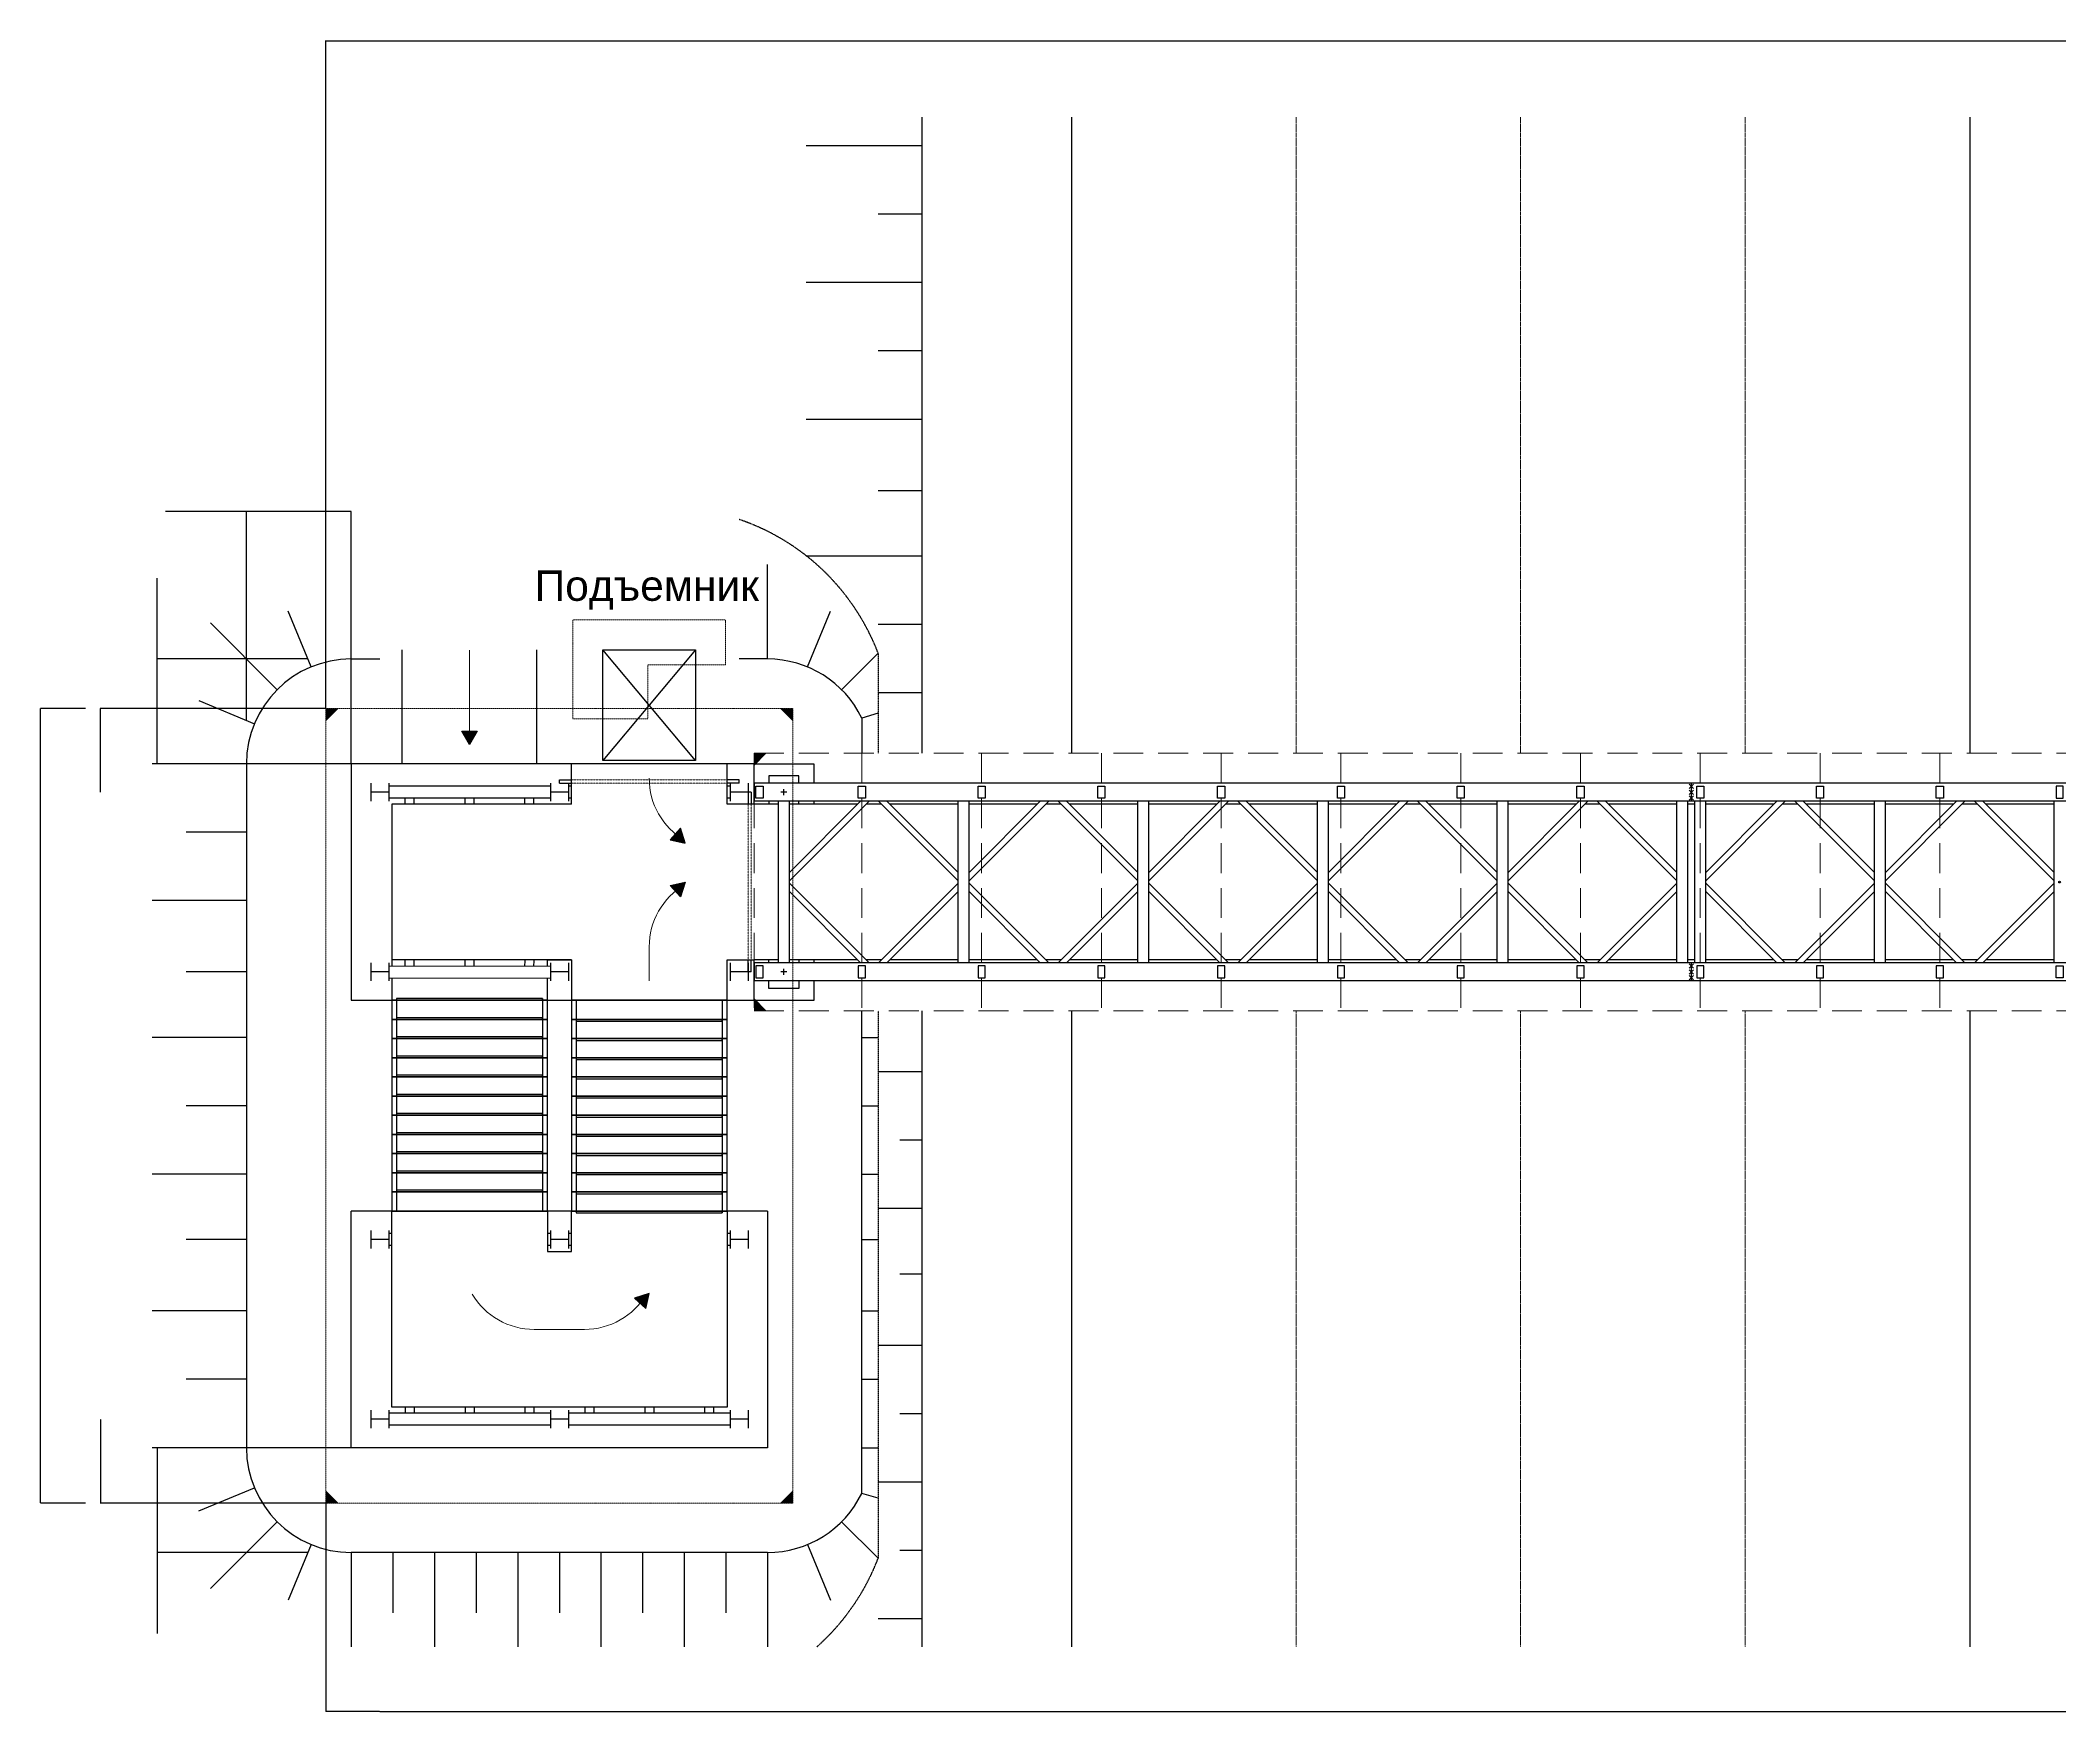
# Model space of a CAD drawing. Header units: millimetres. Extents: x -54986 to 52073, y -1196 to 63678.
# Drawn here: x -53334 to -19618, y -1196 to 26712 of the extents above; entities that cross this region are included whole.
import ezdxf

# ---------------------------------------------------------------- set-up
doc = ezdxf.new("R2010")
doc.units = ezdxf.units.MM
for name, pattern in [('ACAD_ISO02W100', [15, 12, -3]), ('HIDDEN', [0.375, 0.25, -0.125]), ('HIDDEN2', [4.7625, 3.175, -1.5875]), ('Штриховая 2', [4, 2, -2])]:
    doc.linetypes.add(name, pattern=pattern)
doc.layers.add('0_ANNOT_Dimensions', color=7, linetype='Continuous')
doc.styles.get("Standard").update_dxf_attribs({"font": 'arial.ttf'})
doc.dimstyles.new('ISO-25', dxfattribs={"dimtxt": 2.5, "dimasz": 2.5, "dimexe": 1.25, "dimexo": 0.625, "dimtad": 1, "dimtxsty": 'Standard', "dimcen": 2.5, "dimadec": 0, "dimazin": 0, "dimtfac": 1, "dimtmove": 0, "dimatfit": 3, "dimfxl": 1, "dimarcsym": 0})

# ---------------------------------------------------------------- blocks, each defined once
blk = doc.blocks.new('A$Cef05371a')
at = {"lineweight": 30}
for p, q in [((-1.5, 1.5), (-1.5, -1.5)), ((-1.5, 0), (1.5, 0)), ((1.5, 1.5), (1.5, -1.5))]:
    blk.add_line(p, q, dxfattribs=at)
blk = doc.blocks.new('A$C62fae98b')
h = blk.add_hatch(color=256)
h.dxf.hatch_style = 1
h.paths.add_polyline_path([(109, 10.75), (108, 10.75), (109, 9.75)])
h = blk.add_hatch(color=256)
h.dxf.hatch_style = 1
h.paths.add_polyline_path([(109, -10.75), (108, -10.75), (109, -9.75)])
at = {"linetype": 'HIDDEN', "lineweight": 15, "ltscale": 10}
for p, q in [((109, 10.75), (-109, 10.75)), ((10, 10.75), (10, -10.75)), ((20, 10.75), (20, -10.75)), ((30, 10.75), (30, -10.75)), ((40, 10.75), (40, -10.75)), ((50, 10.75), (50, -10.75)), ((60, 10.75), (60, -10.75)), ((70, 10.75), (70, -10.75)), ((80, 10.75), (80, -10.75)), ((90, 10.75), (90, -10.75)), ((100, 10.75), (100, -10.75)), ((109, 10.75), (109, -10.75)), ((109, -10.75), (-109, -10.75))]:
    blk.add_line(p, q, dxfattribs=at)
for p, q in [((108, 10.75), (109, 9.75)), ((108, -10.75), (109, -9.75))]:
    blk.add_line(p, q)
at = {"lineweight": 30}
for p, q in [((109, 9.88), (104, 9.88)), ((104, 9.88), (104, 8.25)), ((105.25, 8.25), (105.25, 8.88)), ((105.25, 8.88), (107.75, 8.88)), ((107.75, 8.88), (107.75, 8.25)), ((109, 6.5), (109, 9.88)), ((-109, 8.25), (109, 8.25)), ((-109, 6.75), (109, 6.75)), ((0.45, -6.75), (0.45, 6.75)), ((7.1, 6.75), (0.45, 0.1)), ((6.4, 6.75), (0.45, 0.8)), ((7.9, 6.75), (14.55, 0.1)), ((8.6, 6.75), (14.55, 0.8)), ((14.55, -6.75), (14.55, 6.75)), ((15.45, -6.75), (15.45, 6.75)), ((22.1, 6.75), (15.45, 0.1)), ((21.4, 6.75), (15.45, 0.8)), ((22.9, 6.75), (29.55, 0.1)), ((23.6, 6.75), (29.55, 0.8)), ((29.55, -6.75), (29.55, 6.75)), ((30.45, -6.75), (30.45, 6.75)), ((30.75, 8.25), (30.75, 6.75)), ((31.05, -6.75), (31.05, 6.75)), ((38.6, 6.75), (31.95, 0.1)), ((37.9, 6.75), (31.95, 0.8)), ((31.95, -6.75), (31.95, 6.75)), ((39.4, 6.75), (46.05, 0.1)), ((40.1, 6.75), (46.05, 0.8)), ((46.05, -6.75), (46.05, 6.75)), ((46.95, -6.75), (46.95, 6.75)), ((53.6, 6.75), (46.95, 0.1)), ((52.9, 6.75), (46.95, 0.8)), ((54.4, 6.75), (61.05, 0.1)), ((55.1, 6.75), (61.05, 0.8)), ((61.05, -6.75), (61.05, 6.75)), ((61.95, -6.75), (61.95, 6.75)), ((68.6, 6.75), (61.95, 0.1)), ((67.9, 6.75), (61.95, 0.8)), ((69.4, 6.75), (76.05, 0.1)), ((70.1, 6.75), (76.05, 0.8)), ((76.05, -6.75), (76.05, 6.75)), ((76.95, -6.75), (76.95, 6.75)), ((83.6, 6.75), (76.95, 0.1)), ((82.9, 6.75), (76.95, 0.8)), ((84.4, 6.75), (91.05, 0.1)), ((85.1, 6.75), (91.05, 0.8)), ((91.05, -6.75), (91.05, 6.75)), ((91.95, -6.75), (91.95, 6.75)), ((98.6, 6.75), (91.95, 0.1)), ((97.9, 6.75), (91.95, 0.8)), ((99.4, 6.75), (106.05, 0.1)), ((100.1, 6.75), (106.05, 0.8)), ((104, 6.75), (104, 6.5)), ((105.25, 6.5), (105.25, 6.75)), ((106.05, -6.75), (106.05, 6.75)), ((106.25, 7.5), (106.75, 7.5)), ((106.5, 7.25), (106.5, 7.75)), ((106.95, -6.75), (106.95, 6.75)), ((107.75, 6.75), (107.75, 6.5)), ((108.97, 6.75), (108.97, 8.25)), ((109, 6.75), (109, 8.25)), ((0.45, 6.5), (6.15, 6.5)), ((6.85, 6.5), (8.15, 6.5)), ((8.85, 6.5), (14.55, 6.5)), ((15.45, 6.5), (21.15, 6.5)), ((21.85, 6.5), (23.15, 6.5)), ((23.85, 6.5), (29.55, 6.5)), ((30.45, 6.5), (31.05, 6.5)), ((31.95, 6.5), (37.65, 6.5)), ((38.35, 6.5), (39.65, 6.5)), ((40.35, 6.5), (46.05, 6.5)), ((46.95, 6.5), (52.65, 6.5)), ((53.35, 6.5), (54.65, 6.5)), ((55.35, 6.5), (61.05, 6.5)), ((61.95, 6.5), (67.65, 6.5)), ((68.35, 6.5), (69.65, 6.5)), ((70.35, 6.5), (76.05, 6.5)), ((76.95, 6.5), (82.65, 6.5)), ((83.35, 6.5), (84.65, 6.5)), ((85.35, 6.5), (91.05, 6.5)), ((91.95, 6.5), (97.65, 6.5)), ((98.35, 6.5), (99.65, 6.5)), ((100.35, 6.5), (106.05, 6.5)), ((106.95, 6.5), (109, 6.5)), ((7.1, -6.75), (0.45, -0.1)), ((6.4, -6.75), (0.45, -0.8)), ((7.9, -6.75), (14.55, -0.1)), ((8.6, -6.75), (14.55, -0.8)), ((22.1, -6.75), (15.45, -0.1)), ((21.4, -6.75), (15.45, -0.8)), ((22.9, -6.75), (29.55, -0.1)), ((23.6, -6.75), (29.55, -0.8)), ((38.6, -6.75), (31.95, -0.1)), ((37.9, -6.75), (31.95, -0.8)), ((39.4, -6.75), (46.05, -0.1)), ((40.1, -6.75), (46.05, -0.8)), ((53.6, -6.75), (46.95, -0.1)), ((52.9, -6.75), (46.95, -0.8)), ((54.4, -6.75), (61.05, -0.1)), ((55.1, -6.75), (61.05, -0.8)), ((68.6, -6.75), (61.95, -0.1)), ((67.9, -6.75), (61.95, -0.8)), ((69.4, -6.75), (76.05, -0.1)), ((70.1, -6.75), (76.05, -0.8)), ((83.6, -6.75), (76.95, -0.1)), ((82.9, -6.75), (76.95, -0.8)), ((84.4, -6.75), (91.05, -0.1)), ((85.1, -6.75), (91.05, -0.8)), ((98.6, -6.75), (91.95, -0.1)), ((97.9, -6.75), (91.95, -0.8)), ((99.4, -6.75), (106.05, -0.1)), ((100.1, -6.75), (106.05, -0.8)), ((0.45, -6.5), (6.15, -6.5)), ((6.85, -6.5), (8.15, -6.5)), ((8.85, -6.5), (14.55, -6.5)), ((15.45, -6.5), (21.15, -6.5)), ((21.85, -6.5), (23.15, -6.5)), ((23.85, -6.5), (29.55, -6.5)), ((30.45, -6.5), (31.05, -6.5)), ((31.95, -6.5), (37.65, -6.5)), ((38.35, -6.5), (39.65, -6.5)), ((40.35, -6.5), (46.05, -6.5)), ((46.95, -6.5), (52.65, -6.5)), ((53.35, -6.5), (54.65, -6.5)), ((55.35, -6.5), (61.05, -6.5)), ((61.95, -6.5), (67.65, -6.5)), ((68.35, -6.5), (69.65, -6.5)), ((70.35, -6.5), (76.05, -6.5)), ((76.95, -6.5), (82.65, -6.5)), ((83.35, -6.5), (84.65, -6.5)), ((85.35, -6.5), (91.05, -6.5)), ((91.95, -6.5), (97.65, -6.5)), ((98.35, -6.5), (99.65, -6.5)), ((100.35, -6.5), (106.05, -6.5)), ((104, -6.5), (104, -6.75)), ((105.25, -6.5), (105.25, -6.75)), ((106.95, -6.5), (109, -6.5)), ((107.75, -6.75), (107.75, -6.5)), ((109, -9.88), (109, -6.5)), ((-109, -6.75), (109, -6.75)), ((-109, -8.25), (109, -8.25)), ((30.75, -6.75), (30.75, -8.25)), ((104, -8.25), (104, -9.88)), ((105.25, -8.25), (105.25, -8.88)), ((106.25, -7.5), (106.75, -7.5)), ((106.5, -7.75), (106.5, -7.25)), ((107.75, -8.88), (107.75, -8.25)), ((108.97, -8.25), (108.97, -6.75)), ((109, -8.25), (109, -6.75)), ((104, -9.88), (109, -9.88)), ((105.25, -8.88), (107.75, -8.88))]:
    blk.add_line(p, q, dxfattribs=at)
at = {"lineweight": 13}
for p, q in [((30.57, 7.8), (30.93, 8.16)), ((30.93, 7.8), (30.57, 8.16)), ((30.57, 7.32), (30.93, 7.68)), ((30.93, 7.32), (30.57, 7.68)), ((30.57, 7.2), (30.93, 6.84)), ((30.93, 7.2), (30.57, 6.84)), ((30.57, -7.2), (30.93, -6.84)), ((30.93, -7.2), (30.57, -6.84)), ((30.57, -7.68), (30.93, -7.32)), ((30.93, -7.68), (30.57, -7.32)), ((30.57, -7.8), (30.93, -8.16)), ((30.93, -7.8), (30.57, -8.16))]:
    blk.add_line(p, q, dxfattribs=at)
at = {"lineweight": 30}
for points in [[(-0.3, 8), (0.3, 8), (0.3, 7), (-0.3, 7)], [(10.3, 8), (9.7, 8), (9.7, 7), (10.3, 7)], [(20.3, 8), (19.7, 8), (19.7, 7), (20.3, 7)], [(30.3, 8), (29.7, 8), (29.7, 7), (30.3, 7)], [(40.3, 8), (39.7, 8), (39.7, 7), (40.3, 7)], [(50.3, 8), (49.7, 8), (49.7, 7), (50.3, 7)], [(60.3, 8), (59.7, 8), (59.7, 7), (60.3, 7)], [(70.3, 8), (69.7, 8), (69.7, 7), (70.3, 7)], [(80.3, 8), (79.7, 8), (79.7, 7), (80.3, 7)], [(90.3, 8), (89.7, 8), (89.7, 7), (90.3, 7)], [(100.3, 8), (99.7, 8), (99.7, 7), (100.3, 7)], [(108.85, 8), (108.25, 8), (108.25, 7), (108.85, 7)], [(-0.3, -8), (0.3, -8), (0.3, -7), (-0.3, -7)], [(10.3, -8), (9.7, -8), (9.7, -7), (10.3, -7)], [(20.3, -8), (19.7, -8), (19.7, -7), (20.3, -7)], [(30.3, -8), (29.7, -8), (29.7, -7), (30.3, -7)], [(40.3, -8), (39.7, -8), (39.7, -7), (40.3, -7)], [(50.3, -8), (49.7, -8), (49.7, -7), (50.3, -7)], [(60.3, -8), (59.7, -8), (59.7, -7), (60.3, -7)], [(70.3, -8), (69.7, -8), (69.7, -7), (70.3, -7)], [(80.3, -8), (79.7, -8), (79.7, -7), (80.3, -7)], [(90.3, -8), (89.7, -8), (89.7, -7), (90.3, -7)], [(100.3, -8), (99.7, -8), (99.7, -7), (100.3, -7)], [(108.85, -8), (108.25, -8), (108.25, -7), (108.85, -7)]]:
    blk.add_lwpolyline(points, close=True, dxfattribs=at)
blk = doc.blocks.new('*D128')
at = {"color": 0, "lineweight": -2, "transparency": 16777216}
for p, q in [((-48568, 2286), (-48568, -1193)), ((-47670, -1192), (-48565, -1192)), ((-47668, -1191), (-47668, -1191))]:
    blk.add_line(p, q, dxfattribs=at)
at = {"color": 0, "transparency": 16777216}
for points in [[(-48565, -1192), (-48565, -1192), (-48568, -1192)], [(-47670, -1192), (-47670, -1192), (-47668, -1192)]]:
    blk.add_solid(points, dxfattribs=at)
at = {"layer": 'Defpoints', "color": 0, "transparency": 16777216}
for p in [(-48568, 2287), (-48568, -1192), (-47668, -1192)]:
    blk.add_point(p, dxfattribs=at)
at = {"color": 0, "transparency": 16777216, "insert": (-48118, -1190), "char_height": 2.5, "attachment_point": 5}
blk.add_mtext('900', dxfattribs=at)
blk = doc.blocks.new('*D129')
at = {"color": 0, "lineweight": -2, "transparency": 16777216}
for p, q in [((-47668, -1193), (-47668, -1193)), ((-47665, -1192), (-44670, -1192)), ((-44668, -1191), (-44668, -1191))]:
    blk.add_line(p, q, dxfattribs=at)
at = {"color": 0, "transparency": 16777216}
for points in [[(-47665, -1192), (-47665, -1192), (-47668, -1192)], [(-44670, -1192), (-44670, -1192), (-44668, -1192)]]:
    blk.add_solid(points, dxfattribs=at)
at = {"layer": 'Defpoints', "color": 0, "transparency": 16777216}
for p in [(-47668, -1192), (-44668, -1192), (-44668, -1192)]:
    blk.add_point(p, dxfattribs=at)
at = {"color": 0, "transparency": 16777216, "insert": (-46168, -1190), "char_height": 2.5, "attachment_point": 5}
blk.add_mtext('3000', dxfattribs=at)
blk = doc.blocks.new('*D130')
at = {"color": 0, "lineweight": -2, "transparency": 16777216}
for p, q in [((-44668, -1193), (-44668, -1193)), ((-44665, -1192), (-41670, -1192)), ((-41668, -1191), (-41668, -1191))]:
    blk.add_line(p, q, dxfattribs=at)
at = {"color": 0, "transparency": 16777216}
for points in [[(-44665, -1192), (-44665, -1192), (-44668, -1192)], [(-41670, -1192), (-41670, -1192), (-41668, -1192)]]:
    blk.add_solid(points, dxfattribs=at)
at = {"layer": 'Defpoints', "color": 0, "transparency": 16777216}
for p in [(-44668, -1192), (-41668, -1192), (-41668, -1192)]:
    blk.add_point(p, dxfattribs=at)
at = {"color": 0, "transparency": 16777216, "insert": (-43168, -1190), "char_height": 2.5, "attachment_point": 5}
blk.add_mtext('3000', dxfattribs=at)
blk = doc.blocks.new('*D131')
at = {"color": 0, "lineweight": -2, "transparency": 16777216}
for p, q in [((-40918, -1191), (-40918, -1191)), ((-40915, -1192), (1680, -1192)), ((1682, -1191), (1682, -1191))]:
    blk.add_line(p, q, dxfattribs=at)
at = {"color": 0, "transparency": 16777216}
for points in [[(-40915, -1192), (-40915, -1192), (-40918, -1192)], [(1680, -1192), (1680, -1192), (1682, -1192)]]:
    blk.add_solid(points, dxfattribs=at)
at = {"layer": 'Defpoints', "color": 0, "transparency": 16777216}
for p in [(-40918, -1192), (1682, -1192), (1682, -1192)]:
    blk.add_point(p, dxfattribs=at)
at = {"color": 0, "transparency": 16777216, "insert": (-19618, -1190), "char_height": 2.5, "attachment_point": 5}
blk.add_mtext('Lp = 42600', dxfattribs=at)
blk = doc.blocks.new('*D143')
at = {"color": 0, "lineweight": -2, "transparency": 16777216}
for p, q in [((-41668, -1191), (-41668, -1191)), ((-41665, -1192), (-40920, -1192)), ((-40918, -1191), (-40918, -1191))]:
    blk.add_line(p, q, dxfattribs=at)
at = {"color": 0, "transparency": 16777216}
for points in [[(-41665, -1192), (-41665, -1192), (-41668, -1192)], [(-40920, -1192), (-40920, -1192), (-40918, -1192)]]:
    blk.add_solid(points, dxfattribs=at)
at = {"layer": 'Defpoints', "color": 0, "transparency": 16777216}
for p in [(-41668, -1192), (-40918, -1192), (-40918, -1192)]:
    blk.add_point(p, dxfattribs=at)
at = {"color": 0, "transparency": 16777216, "insert": (-41298, -609), "char_height": 2.5, "attachment_point": 5, "bg_fill": 3, "box_fill_scale": 1.1, "bg_fill_color": 256, "bg_fill_true_color": 13158600, "bg_fill_transparency": 0}
blk.add_mtext('750', dxfattribs=at)
blk = doc.blocks.new('*D144')
at = {"color": 0, "lineweight": -2, "transparency": 16777216}
for p, q in [((-48568, 15558), (-48568, 26707)), ((-48565, 26706), (9330, 26706)), ((9332, 25994), (9332, 26707))]:
    blk.add_line(p, q, dxfattribs=at)
at = {"color": 0, "transparency": 16777216}
for points in [[(-48565, 26706), (-48565, 26706), (-48568, 26706)], [(9330, 26706), (9330, 26706), (9332, 26706)]]:
    blk.add_solid(points, dxfattribs=at)
at = {"layer": 'Defpoints', "color": 0, "transparency": 16777216}
for p in [(9332, 26706), (9332, 25994), (-48568, 15557)]:
    blk.add_point(p, dxfattribs=at)
at = {"color": 0, "transparency": 16777216, "insert": (-19618, 26708), "char_height": 2.5, "attachment_point": 5}
blk.add_mtext('57 900', dxfattribs=at)
blk = doc.blocks.new('*D146')
at = {"layer": '0_ANNOT_Dimensions', "color": 0, "lineweight": -2, "transparency": 16777216}
for p, q in [((-52332, 3684), (-52332, 2289)), ((-52331, 3687), (-52330, 3687)), ((-48569, 2287), (-52333, 2287))]:
    blk.add_line(p, q, dxfattribs=at)
at = {"layer": '0_ANNOT_Dimensions', "color": 0, "transparency": 16777216}
for points in [[(-52332, 3684), (-52331, 3684), (-52332, 3687)], [(-52332, 2289), (-52331, 2289), (-52332, 2287)]]:
    blk.add_solid(points, dxfattribs=at)
at = {"layer": 'Defpoints', "color": 0, "transparency": 16777216}
for p in [(-52332, 3687), (-52332, 2287), (-48568, 2287)]:
    blk.add_point(p, dxfattribs=at)
at = {"layer": '0_ANNOT_Dimensions', "color": 0, "transparency": 16777216, "insert": (-52333, 2987), "char_height": 2.5, "attachment_point": 5, "rotation": 90}
blk.add_mtext('1530', dxfattribs=at)
blk = doc.blocks.new('*D150')
at = {"layer": '0_ANNOT_Dimensions', "color": 0, "lineweight": -2, "transparency": 16777216}
for p, q in [((-48569, 15557), (-52333, 15557)), ((-52332, 14159), (-52332, 15554)), ((-52331, 14157), (-52330, 14157))]:
    blk.add_line(p, q, dxfattribs=at)
at = {"layer": '0_ANNOT_Dimensions', "color": 0, "transparency": 16777216}
for points in [[(-52332, 15554), (-52331, 15554), (-52332, 15557)], [(-52332, 14159), (-52331, 14159), (-52332, 14157)]]:
    blk.add_solid(points, dxfattribs=at)
at = {"layer": 'Defpoints', "color": 0, "transparency": 16777216}
for p in [(-52332, 15557), (-48568, 15557), (-52332, 14157)]:
    blk.add_point(p, dxfattribs=at)
at = {"layer": '0_ANNOT_Dimensions', "color": 0, "transparency": 16777216, "insert": (-52333, 14857), "char_height": 2.5, "attachment_point": 5, "rotation": 90}
blk.add_mtext('1430', dxfattribs=at)
blk = doc.blocks.new('*D151')
at = {"layer": '0_ANNOT_Dimensions', "color": 0, "lineweight": -2, "transparency": 16777216}
for p, q in [((-52582, 15557), (-53331, 15557)), ((-53330, 2289), (-53330, 15554)), ((-52582, 2287), (-53331, 2287))]:
    blk.add_line(p, q, dxfattribs=at)
at = {"layer": '0_ANNOT_Dimensions', "color": 0, "transparency": 16777216}
for points in [[(-53331, 15554), (-53330, 15554), (-53330, 15557)], [(-53331, 2289), (-53330, 2289), (-53330, 2287)]]:
    blk.add_solid(points, dxfattribs=at)
at = {"layer": 'Defpoints', "color": 0, "transparency": 16777216}
for p in [(-53330, 15557), (-52582, 15557), (-52582, 2287)]:
    blk.add_point(p, dxfattribs=at)
at = {"layer": '0_ANNOT_Dimensions', "color": 0, "transparency": 16777216, "insert": (-53332, 8922), "char_height": 2.5, "attachment_point": 5, "rotation": 90}
blk.add_mtext('13430', dxfattribs=at)
blk = doc.blocks.new('*D179')
at = {"layer": '0_ANNOT_Dimensions', "color": 0, "lineweight": -2, "transparency": 16777216}
for p, q in [((-51381, 16382), (-51381, 17733)), ((-48868, 16382), (-51382, 16382)), ((-51381, 14634), (-51381, 16379)), ((-48144, 14632), (-51382, 14632))]:
    blk.add_line(p, q, dxfattribs=at)
at = {"layer": '0_ANNOT_Dimensions', "color": 0, "transparency": 16777216}
for points in [[(-51381, 16379), (-51381, 16379), (-51381, 16382)], [(-51381, 14634), (-51381, 14634), (-51381, 14632)]]:
    blk.add_solid(points, dxfattribs=at)
at = {"layer": 'Defpoints', "color": 0, "transparency": 16777216}
for p in [(-51381, 16382), (-48868, 16382), (-48143, 14632)]:
    blk.add_point(p, dxfattribs=at)
at = {"layer": '0_ANNOT_Dimensions', "color": 0, "transparency": 16777216, "insert": (-51383, 17729), "char_height": 2.5, "attachment_point": 5, "rotation": 90}
blk.add_mtext('1750', dxfattribs=at)
blk = doc.blocks.new('*D180')
at = {"layer": '0_ANNOT_Dimensions', "color": 0, "lineweight": -2, "transparency": 16777216}
for p, q in [((-48144, 3212), (-51382, 3212)), ((-51381, 3209), (-51381, 1464)), ((-48868, 1462), (-51382, 1462)), ((-51381, 1462), (-51381, 111))]:
    blk.add_line(p, q, dxfattribs=at)
at = {"layer": '0_ANNOT_Dimensions', "color": 0, "transparency": 16777216}
for points in [[(-51381, 3209), (-51381, 3209), (-51381, 3212)], [(-51381, 1464), (-51381, 1464), (-51381, 1462)]]:
    blk.add_solid(points, dxfattribs=at)
at = {"layer": 'Defpoints', "color": 0, "transparency": 16777216}
for p in [(-48143, 3212), (-51381, 1462), (-48868, 1462)]:
    blk.add_point(p, dxfattribs=at)
at = {"layer": '0_ANNOT_Dimensions', "color": 0, "transparency": 16777216, "insert": (-51383, 115), "char_height": 2.5, "attachment_point": 5, "rotation": 90}
blk.add_mtext('1750', dxfattribs=at)
blk = doc.blocks.new('*D181')
at = {"layer": '0_ANNOT_Dimensions', "color": 0, "lineweight": -2, "transparency": 16777216}
for p, q in [((-49893, 18842), (-51244, 18842)), ((-49893, 15357), (-49893, 18843)), ((-48145, 18842), (-49890, 18842)), ((-48143, 14633), (-48143, 18843))]:
    blk.add_line(p, q, dxfattribs=at)
at = {"layer": '0_ANNOT_Dimensions', "color": 0, "transparency": 16777216}
for points in [[(-49890, 18842), (-49890, 18842), (-49893, 18842)], [(-48145, 18842), (-48145, 18842), (-48143, 18842)]]:
    blk.add_solid(points, dxfattribs=at)
at = {"layer": 'Defpoints', "color": 0, "transparency": 16777216}
for p in [(-49893, 18842), (-49893, 15357), (-48143, 14632)]:
    blk.add_point(p, dxfattribs=at)
at = {"layer": '0_ANNOT_Dimensions', "color": 0, "transparency": 16777216, "insert": (-51240, 18844), "char_height": 2.5, "attachment_point": 5}
blk.add_mtext('1750', dxfattribs=at)

msp = doc.modelspace()

# ---------------------------------------------------------------- hatches: boundary and pattern name
h = msp.add_hatch(color=256)
h.dxf.hatch_style = 1
h.paths.add_polyline_path([(-48567.955, 15556.951), (-48367.955, 15556.951), (-48567.955, 15356.951)])
h = msp.add_hatch(color=256)
h.dxf.hatch_style = 1
h.paths.add_polyline_path([(-40767.955, 15556.951), (-40967.955, 15556.951), (-40767.955, 15356.951)])
h = msp.add_hatch(color=256)
h.dxf.hatch_style = 1
h.paths.add_polyline_path([(-46167.955, 14952.565), (-46297.859, 15177.565), (-46167.955, 15177.565)])
h.paths.add_polyline_path([(-46167.955, 14952.565), (-46167.955, 15177.565), (-46038.051, 15177.565)])
h = msp.add_hatch(color=256)
h.dxf.hatch_style = 1
h.paths.add_polyline_path([(-42566.026, 13309.082), (-42644.733, 13556.681), (-42732.27, 13460.7)])
h.paths.add_polyline_path([(-42566.026, 13309.082), (-42732.27, 13460.7), (-42819.807, 13364.719)])
h = msp.add_hatch(color=256)
h.dxf.hatch_style = 1
h.paths.add_polyline_path([(-42566.026, 12656.951), (-42644.733, 12409.352), (-42732.27, 12505.333)])
h.paths.add_polyline_path([(-42566.026, 12656.951), (-42732.27, 12505.333), (-42819.807, 12601.314)])
h = msp.add_hatch(color=256)
h.dxf.hatch_style = 1
h.paths.add_polyline_path([(-43167.955, 5788.879), (-43415.554, 5710.172), (-43319.573, 5622.636)])
h.paths.add_polyline_path([(-43167.955, 5788.879), (-43319.573, 5622.636), (-43223.592, 5535.099)])
h = msp.add_hatch(color=256)
h.dxf.hatch_style = 1
h.paths.add_polyline_path([(-48567.955, 2286.951), (-48367.955, 2286.951), (-48567.955, 2486.951)])
h = msp.add_hatch(color=256)
h.dxf.hatch_style = 1
h.paths.add_polyline_path([(-40767.955, 2286.951), (-40967.955, 2286.951), (-40767.955, 2486.951)])

# ---------------------------------------------------------------- linework, layer by layer
for p, q in [((-38617.955, 25428.647), (-38617.955, 14806.951)), ((-36117.955, 25428.647), (-36117.955, 14806.951)), ((-40545.236, 24956.951), (-38617.955, 24956.951)), ((-39345.236, 23814.951), (-38617.955, 23814.951)), ((-40545.236, 22672.951), (-38617.955, 22672.951)), ((-39345.236, 21530.951), (-38617.955, 21530.951)), ((-40545.236, 20388.951), (-38617.955, 20388.951)), ((-39345.236, 19197.951), (-38617.955, 19197.951)), ((-48142.955, 16381.951), (-48142.955, 17958.647)), ((-41192.955, 16381.951), (-41192.955, 17958.647)), ((-40545.236, 18104.951), (-38617.955, 18104.951)), ((-49380.392, 15869.388), (-50495.284, 16984.28)), ((-48812.651, 16248.74), (-49197.726, 17178.393)), ((-40523.259, 16248.74), (-40138.184, 17178.393)), ((-39345.236, 16962.951), (-38617.955, 16962.951)), ((-48142.955, 16381.951), (-47667.955, 16381.951)), ((-41192.955, 16381.951), (-41667.955, 16381.951)), ((-39955.518, 15869.388), (-39345.236, 16479.67)), ((-50689.397, 15686.721), (-49759.744, 15301.647)), ((-48367.955, 15556.951), (-48567.955, 15356.951)), ((-40967.955, 15556.951), (-40767.955, 15356.951)), ((-39345.236, 15820.951), (-38617.955, 15820.951)), ((-39345.236, 15476.755), (-39617.974, 15394.797)), ((-39617.974, 15394.797), (-39617.955, 14806.951)), ((-49892.955, 14631.951), (-51469.651, 14631.951)), ((-49892.955, 14631.951), (-49892.955, 3211.951)), ((-49892.955, 13489.951), (-50899.204, 13489.951)), ((-49892.955, 12347.951), (-51469.651, 12347.951)), ((-49892.955, 11156.951), (-50899.204, 11156.951)), ((-39617.974, 2449.105), (-39617.974, 10506.951)), ((-38617.955, 10506.951), (-38617.955, -114.745)), ((-36117.955, 10506.951), (-36117.955, -114.745)), ((-49892.955, 10063.951), (-51469.651, 10063.951)), ((-39617.974, 10063.951), (-39345.236, 10063.951)), ((-39345.236, 9492.951), (-38617.955, 9492.951)), ((-49892.955, 8921.951), (-50899.204, 8921.951)), ((-39617.974, 8921.951), (-39345.236, 8921.951)), ((-38981.596, 8350.951), (-38617.955, 8350.951)), ((-49892.955, 7779.951), (-51469.651, 7779.951)), ((-39617.974, 7779.951), (-39345.236, 7779.951)), ((-39345.236, 7208.951), (-38617.955, 7208.951)), ((-49892.955, 6686.951), (-50899.204, 6686.951)), ((-39617.974, 6686.951), (-39345.236, 6686.951)), ((-38981.596, 6115.951), (-38617.955, 6115.951)), ((-49892.955, 5495.951), (-51469.651, 5495.951)), ((-39617.974, 5495.951), (-39345.236, 5495.951)), ((-39345.236, 4924.951), (-38617.955, 4924.951)), ((-49892.955, 4353.951), (-50899.204, 4353.951)), ((-39617.974, 4353.951), (-39345.236, 4353.951)), ((-38981.596, 3782.951), (-38617.955, 3782.951)), ((-49892.955, 3211.951), (-51469.651, 3211.951)), ((-39617.974, 3211.951), (-39345.236, 3211.951)), ((-50689.397, 2157.18), (-49759.744, 2542.255)), ((-48367.955, 2286.951), (-48567.955, 2486.951)), ((-40967.955, 2286.951), (-40767.955, 2486.951)), ((-39345.236, 2367.147), (-39617.974, 2449.105)), ((-39345.236, 2640.951), (-38617.955, 2640.951)), ((-49380.392, 1974.514), (-50495.284, 859.622)), ((-39955.518, 1974.514), (-39345.236, 1364.232)), ((-48812.651, 1595.162), (-49197.726, 665.509)), ((-41192.955, 1461.951), (-48142.955, 1461.951)), ((-48142.955, 1461.951), (-48142.955, -114.745)), ((-47447.955, 1461.951), (-47447.955, 455.702)), ((-46752.955, 1461.951), (-46752.955, -114.745)), ((-46057.955, 1461.951), (-46057.955, 455.702)), ((-45362.955, 1461.951), (-45362.955, -114.745)), ((-44667.955, 1461.951), (-44667.955, 455.702)), ((-43972.955, 1461.951), (-43972.955, -114.745)), ((-43277.955, 1461.951), (-43277.955, 455.702)), ((-42582.955, 1461.951), (-42582.955, -114.745)), ((-41887.955, 1461.951), (-41887.955, 455.702)), ((-41192.955, 1461.951), (-41192.955, -114.745)), ((-40523.259, 1595.162), (-40138.184, 665.509)), ((-38981.596, 1498.951), (-38617.955, 1498.951)), ((-39345.236, 356.951), (-38617.955, 356.951))]:
    msp.add_line(p, q)
at = {"linetype": 'Штриховая 2', "lineweight": 5, "ltscale": 3}
for p, q in [((-32367.955, 25428.647), (-32367.955, 14806.951)), ((-28617.955, 25428.647), (-28617.955, 14806.951)), ((-24867.955, 25428.647), (-24867.955, 14806.951)), ((-32367.955, 10506.951), (-32367.955, -114.745)), ((-28617.955, 10506.951), (-28617.955, -114.745)), ((-24867.955, 10506.951), (-24867.955, -114.745))]:
    msp.add_line(p, q, dxfattribs=at)
at = {"lineweight": 30}
for p, q in [((-21117.955, 25428.647), (-21117.955, 14806.951)), ((-47292.955, 14631.951), (-47292.955, 16536.951)), ((-45042.955, 14631.951), (-45042.955, 16536.951)), ((-41417.955, 14631.951), (-48142.955, 14631.951)), ((-48142.955, 14631.951), (-48142.955, 10681.951)), ((-44467.955, 13956.951), (-44467.955, 14631.951)), ((-41867.955, 13956.951), (-41867.955, 14631.951)), ((-44817.955, 14256.951), (-47517.955, 14256.951)), ((-44667.955, 14361.951), (-44467.955, 14361.951)), ((-44667.955, 14306.951), (-44667.955, 14361.951)), ((-44667.955, 14306.951), (-44467.955, 14306.951)), ((-44467.955, 14256.951), (-44517.955, 14256.951)), ((-41667.955, 14361.951), (-41867.955, 14361.951)), ((-41667.955, 14306.951), (-41867.955, 14306.951)), ((-41817.955, 14256.951), (-41867.955, 14256.951)), ((-41667.955, 14306.951), (-41667.955, 14361.951)), ((-44817.955, 14056.951), (-47517.955, 14056.951)), ((-47242.955, 13956.951), (-47242.955, 14056.951)), ((-47092.955, 13956.951), (-47092.955, 14056.951)), ((-46242.955, 13956.951), (-46242.955, 14056.951)), ((-46092.955, 13956.951), (-46092.955, 14056.951)), ((-45242.955, 13956.951), (-45242.955, 14056.951)), ((-45092.955, 13956.951), (-45092.955, 14056.951)), ((-44467.955, 14056.951), (-44517.955, 14056.951)), ((-41817.955, 14056.951), (-41867.955, 14056.951)), ((-41517.955, 14156.951), (-41517.955, 13956.951)), ((-41462.955, 14156.951), (-41517.955, 14156.951)), ((-41462.955, 14156.951), (-41462.955, 13956.951)), ((-44822.548, 11244.708), (-47522.534, 11253.528)), ((-44467.955, 11356.951), (-47467.955, 11356.951)), ((-47247.209, 11352.588), (-47247.536, 11252.589)), ((-47097.21, 11352.18), (-47097.536, 11252.18)), ((-46247.214, 11349.321), (-46247.541, 11249.322)), ((-46097.215, 11348.913), (-46097.542, 11248.914)), ((-45247.22, 11346.055), (-45247.546, 11246.055)), ((-45097.22, 11345.646), (-45097.547, 11245.647)), ((-41517.955, 11156.951), (-41517.955, 11356.951)), ((-41462.955, 11156.951), (-41517.955, 11156.951)), ((-41462.955, 11156.951), (-41462.955, 11356.951)), ((-44823.202, 11044.709), (-47523.187, 11053.529)), ((-48142.955, 10681.951), (-41417.955, 10681.951)), ((-47387.955, 10711.951), (-47387.955, 7161.951)), ((-44947.955, 10711.951), (-44947.955, 7161.951)), ((-44387.955, 10681.951), (-44387.955, 7131.951)), ((-41947.955, 10681.951), (-41947.955, 7131.951)), ((-21117.955, 10506.951), (-21117.955, -114.745)), ((-41192.955, 7161.951), (-48142.955, 7161.951)), ((-48142.955, 3211.951), (-48142.955, 7161.951)), ((-41192.955, 7161.951), (-41192.955, 3211.951)), ((-47467.955, 6786.951), (-47517.955, 6786.951)), ((-44817.955, 6786.951), (-44867.955, 6786.951)), ((-44467.955, 6786.951), (-44517.955, 6786.951)), ((-41817.955, 6786.951), (-41867.955, 6786.951)), ((-47467.955, 6586.951), (-47517.955, 6586.951)), ((-44817.955, 6586.951), (-44867.955, 6586.951)), ((-44467.955, 6586.951), (-44517.955, 6586.951)), ((-41817.955, 6586.951), (-41867.955, 6586.951)), ((-44817.955, 3786.951), (-47517.955, 3786.951)), ((-47242.955, 3886.951), (-47242.955, 3786.951)), ((-47092.955, 3886.951), (-47092.955, 3786.951)), ((-46242.955, 3886.951), (-46242.955, 3786.951)), ((-46092.955, 3886.951), (-46092.955, 3786.951)), ((-45242.955, 3886.951), (-45242.955, 3786.951)), ((-45092.955, 3886.951), (-45092.955, 3786.951)), ((-41817.955, 3786.951), (-44517.955, 3786.951)), ((-44242.955, 3886.951), (-44242.955, 3786.951)), ((-44092.955, 3886.951), (-44092.955, 3786.951)), ((-43242.955, 3886.951), (-43242.955, 3786.951)), ((-43092.955, 3886.951), (-43092.955, 3786.951)), ((-42242.955, 3886.951), (-42242.955, 3786.951)), ((-42092.955, 3886.951), (-42092.955, 3786.951)), ((-44817.955, 3586.951), (-47517.955, 3586.951)), ((-41817.955, 3586.951), (-44517.955, 3586.951)), ((-41192.955, 3211.951), (-48142.955, 3211.951))]:
    msp.add_line(p, q, dxfattribs=at)
at = {"lineweight": 13, "ltscale": 0.25}
for p, q in [((-46167.955, 14952.565), (-46167.955, 16530.607)), ((-43167.955, 11576.701), (-43167.955, 11004.945)), ((-44248.205, 5186.951), (-45087.705, 5186.951))]:
    msp.add_line(p, q, dxfattribs=at)
at = {"color": 6, "lineweight": 30}
for p, q in [((-42392.955, 16536.951), (-43942.955, 14686.951)), ((-42392.955, 14686.951), (-43942.955, 16536.951))]:
    msp.add_line(p, q, dxfattribs=at)
at = {"linetype": 'HIDDEN2'}
for p, q in [((-39345.236, 16479.67), (-39345.236, 14806.951)), ((-39345.236, 10506.951), (-39345.236, 1364.232))]:
    msp.add_line(p, q, dxfattribs=at)
at = {"linetype": 'HIDDEN2', "lineweight": 13}
for p, q in [((-48567.955, 2286.951), (-48567.955, 15556.951)), ((-40767.955, 15556.951), (-48567.955, 15556.951)), ((-40767.955, 2286.951), (-40767.955, 15556.951)), ((-40767.955, 2286.951), (-48567.955, 2286.951))]:
    msp.add_line(p, q, dxfattribs=at)
at = {"linetype": 'HIDDEN', "lineweight": 15, "ltscale": 7}
for p, q in [((-41867.955, 14361.951), (-44467.955, 14361.951)), ((-41867.955, 14306.951), (-44467.955, 14306.951)), ((-41517.955, 14006.951), (-41517.955, 11306.951)), ((-41462.955, 11306.951), (-41462.955, 14006.951))]:
    msp.add_line(p, q, dxfattribs=at)
at = {"linetype": 'ACAD_ISO02W100', "lineweight": 13}
msp.add_line((-43167.955, 5788.879), (-43319.573, 5622.636), dxfattribs=at)
at = {"color": 6, "linetype": 'HIDDEN2', "lineweight": 5}
msp.add_lwpolyline([(-44442.955, 17036.951), (-44442.955, 15381.951), (-43192.955, 15381.951), (-43192.955, 16281.951), (-41892.955, 16281.951), (-41892.955, 17036.951), (-44442.955, 17036.951)], dxfattribs=at)
at = {"color": 6, "lineweight": 30}
msp.add_lwpolyline([(-42392.955, 14686.951), (-43942.955, 14686.951), (-43942.955, 16536.951), (-42392.955, 16536.951)], close=True, dxfattribs=at)
for points in [[(-46167.955, 14952.565), (-46297.859, 15177.565), (-46038.051, 15177.565)], [(-42566.026, 13309.082), (-42644.733, 13556.681), (-42819.807, 13364.719)], [(-42566.026, 12656.951), (-42644.733, 12409.352), (-42819.807, 12601.314)], [(-43167.955, 5788.879), (-43415.554, 5710.172), (-43223.592, 5535.099)]]:
    msp.add_lwpolyline(points, close=True)
at = {"lineweight": 30}
for points in [[(-44467.955, 13956.951), (-47467.955, 13956.951), (-47467.955, 11253.35)], [(-41417.955, 13956.951), (-41867.955, 13956.951)], [(-44867.955, 11244.856), (-44867.955, 11356.951), (-44467.955, 11356.951), (-44467.955, 10681.951), (-41867.955, 10681.951), (-41867.955, 11356.951), (-41417.955, 11356.951)], [(-47467.955, 11053.349), (-47467.955, 10681.951), (-44867.955, 10681.951), (-44867.955, 11044.855)], [(-44947.955, 10681.951), (-44947.955, 10711.951), (-47387.955, 10711.951), (-47387.955, 10681.951), (-47467.955, 10681.951), (-47467.955, 10361.951), (-44867.955, 10361.951), (-44867.955, 10681.951), (-47467.955, 10681.951)], [(-44387.955, 10361.951), (-44387.955, 10331.951), (-41947.955, 10331.951), (-41947.955, 10361.951), (-41867.955, 10361.951), (-41867.955, 10681.951), (-44467.955, 10681.951), (-44467.955, 10361.951), (-41867.955, 10361.951)], [(-44947.955, 10361.951), (-44947.955, 10391.951), (-47387.955, 10391.951), (-47387.955, 10361.951), (-47467.955, 10361.951), (-47467.955, 10041.951), (-44867.955, 10041.951), (-44867.955, 10361.951), (-47467.955, 10361.951)], [(-44387.955, 10041.951), (-44387.955, 10011.951), (-41947.955, 10011.951), (-41947.955, 10041.951), (-41867.955, 10041.951), (-41867.955, 10361.951), (-44467.955, 10361.951), (-44467.955, 10041.951), (-41867.955, 10041.951)], [(-44947.955, 10041.951), (-44947.955, 10071.951), (-47387.955, 10071.951), (-47387.955, 10041.951), (-47467.955, 10041.951), (-47467.955, 9721.951), (-44867.955, 9721.951), (-44867.955, 10041.951), (-47467.955, 10041.951)], [(-44387.955, 9721.951), (-44387.955, 9691.951), (-41947.955, 9691.951), (-41947.955, 9721.951), (-41867.955, 9721.951), (-41867.955, 10041.951), (-44467.955, 10041.951), (-44467.955, 9721.951), (-41867.955, 9721.951)], [(-44947.955, 9721.951), (-44947.955, 9751.951), (-47387.955, 9751.951), (-47387.955, 9721.951), (-47467.955, 9721.951), (-47467.955, 9401.951), (-44867.955, 9401.951), (-44867.955, 9721.951), (-47467.955, 9721.951)], [(-44387.955, 9401.951), (-44387.955, 9371.951), (-41947.955, 9371.951), (-41947.955, 9401.951), (-41867.955, 9401.951), (-41867.955, 9721.951), (-44467.955, 9721.951), (-44467.955, 9401.951), (-41867.955, 9401.951)], [(-44947.955, 9401.951), (-44947.955, 9431.951), (-47387.955, 9431.951), (-47387.955, 9401.951), (-47467.955, 9401.951), (-47467.955, 9081.951), (-44867.955, 9081.951), (-44867.955, 9401.951), (-47467.955, 9401.951)], [(-44947.955, 9081.951), (-44947.955, 9111.951), (-47387.955, 9111.951), (-47387.955, 9081.951), (-47467.955, 9081.951), (-47467.955, 8761.951), (-44867.955, 8761.951), (-44867.955, 9081.951), (-47467.955, 9081.951)], [(-44387.955, 9081.951), (-44387.955, 9051.951), (-41947.955, 9051.951), (-41947.955, 9081.951), (-41867.955, 9081.951), (-41867.955, 9401.951), (-44467.955, 9401.951), (-44467.955, 9081.951), (-41867.955, 9081.951)], [(-44947.955, 8761.951), (-44947.955, 8791.951), (-47387.955, 8791.951), (-47387.955, 8761.951), (-47467.955, 8761.951), (-47467.955, 8441.951), (-44867.955, 8441.951), (-44867.955, 8761.951), (-47467.955, 8761.951)], [(-44387.955, 8761.951), (-44387.955, 8731.951), (-41947.955, 8731.951), (-41947.955, 8761.951), (-41867.955, 8761.951), (-41867.955, 9081.951), (-44467.955, 9081.951), (-44467.955, 8761.951), (-41867.955, 8761.951)], [(-44947.955, 8441.951), (-44947.955, 8471.951), (-47387.955, 8471.951), (-47387.955, 8441.951), (-47467.955, 8441.951), (-47467.955, 8121.951), (-44867.955, 8121.951), (-44867.955, 8441.951), (-47467.955, 8441.951)], [(-44387.955, 8441.951), (-44387.955, 8411.951), (-41947.955, 8411.951), (-41947.955, 8441.951), (-41867.955, 8441.951), (-41867.955, 8761.951), (-44467.955, 8761.951), (-44467.955, 8441.951), (-41867.955, 8441.951)], [(-44387.955, 8121.951), (-44387.955, 8091.951), (-41947.955, 8091.951), (-41947.955, 8121.951), (-41867.955, 8121.951), (-41867.955, 8441.951), (-44467.955, 8441.951), (-44467.955, 8121.951), (-41867.955, 8121.951)], [(-44947.955, 8121.951), (-44947.955, 8151.951), (-47387.955, 8151.951), (-47387.955, 8121.951), (-47467.955, 8121.951), (-47467.955, 7801.951), (-44867.955, 7801.951), (-44867.955, 8121.951), (-47467.955, 8121.951)], [(-44387.955, 7801.951), (-44387.955, 7771.951), (-41947.955, 7771.951), (-41947.955, 7801.951), (-41867.955, 7801.951), (-41867.955, 8121.951), (-44467.955, 8121.951), (-44467.955, 7801.951), (-41867.955, 7801.951)], [(-44947.955, 7801.951), (-44947.955, 7831.951), (-47387.955, 7831.951), (-47387.955, 7801.951), (-47467.955, 7801.951), (-47467.955, 7481.951), (-44867.955, 7481.951), (-44867.955, 7801.951), (-47467.955, 7801.951)], [(-44387.955, 7481.951), (-44387.955, 7451.951), (-41947.955, 7451.951), (-41947.955, 7481.951), (-41867.955, 7481.951), (-41867.955, 7801.951), (-44467.955, 7801.951), (-44467.955, 7481.951), (-41867.955, 7481.951)], [(-44947.955, 7481.951), (-44947.955, 7511.951), (-47387.955, 7511.951), (-47387.955, 7481.951), (-47467.955, 7481.951), (-47467.955, 7161.951), (-44867.955, 7161.951), (-44867.955, 7481.951), (-47467.955, 7481.951)], [(-44387.955, 7161.951), (-44387.955, 7131.951), (-41947.955, 7131.951), (-41947.955, 7161.951), (-41867.955, 7161.951), (-41867.955, 7481.951), (-44467.955, 7481.951), (-44467.955, 7161.951), (-41867.955, 7161.951)], [(-44467.955, 7161.951), (-41867.955, 7161.951), (-41867.955, 3886.951), (-47467.955, 3886.951), (-47467.955, 7161.951), (-44867.955, 7161.951), (-44867.955, 6486.951), (-44467.955, 6486.951), (-44467.955, 7161.951)]]:
    msp.add_lwpolyline(points, dxfattribs=at)
at = {"color": 1, "lineweight": 30}
msp.add_circle((-19617.955, 12656.951), 15, dxfattribs=at)
at = {"linetype": 'HIDDEN2'}
for centre, start, end in [((-42882.685, 15123.493), 20.9756813, 71.2986178), ((-42882.685, 2720.409), 311.5517274, 339.0243187)]:
    msp.add_arc(centre, 3788.504, start, end, dxfattribs=at)
for centre, start, end in [((-48142.955, 14631.951), 90, 180), ((-41192.955, 14631.951), 25.8433408, 90), ((-48142.955, 3211.951), 180, 270), ((-41192.955, 3211.951), 270, 334.1566592)]:
    msp.add_arc(centre, 1750, start, end)
at = {"lineweight": 13, "ltscale": 0.25}
for centre, start, end in [((-41960.455, 14389.332), 180, 239.1340931), ((-41960.455, 11576.701), 120.8659069, 180), ((-45087.705, 6394.451), 210.8659069, 270), ((-44248.205, 6394.451), 270, 329.1340931)]:
    msp.add_arc(centre, 1207.5, start, end, dxfattribs=at)

# ---------------------------------------------------------------- block references
at = {"linetype": 'HIDDEN', "lineweight": 15, "ltscale": 7, "xscale": -199.9999999999758, "yscale": 199.9999999999758, "zscale": 199.9999999999758}
msp.add_blockref('A$C62fae98b', (-19617.955, 12656.951), dxfattribs=at)
at = {"xscale": -99.99999999998788, "yscale": 99.99999999998788, "zscale": 99.99999999998788}
for p in [(-47667.955, 14156.951), (-44667.955, 14156.951), (-41667.955, 14156.951), (-47667.955, 11156.951), (-44667.955, 11156.951), (-41667.955, 11156.951), (-47667.955, 6686.951), (-44667.955, 6686.951), (-41667.955, 6686.951), (-47667.955, 3686.951), (-44667.955, 3686.951), (-41667.955, 3686.951)]:
    msp.add_blockref('A$Cef05371a', p, dxfattribs=at)

# ---------------------------------------------------------------- texts
at = {"insert": (-43209.152, 17533.27), "char_height": 508, "attachment_point": 5}
msp.add_mtext_dynamic_manual_height_columns('{\\C6;Подъемник}', width=3647.96826, gutter_width=2540, heights=[0], dxfattribs=at)

# ---------------------------------------------------------------- dimensions: what is measured, and where the dimension line sits
for base, p1, p2, text, picture, middle in [((9332.045, 26706.031), (-48567.955, 15556.951), (9332.045, 25993.658), '57 900', '*D144', (-19617.955, 26707.932)), ((-48567.955, -1191.921), (-47667.955, -1191.921), (-48567.955, 2286.951), '900', '*D128', (-48117.955, -1190.02)), ((-44667.955, -1191.921), (-47667.955, -1191.921), (-44667.955, -1191.921), '3000', '*D129', (-46167.955, -1190.019)), ((-41667.955, -1191.921), (-44667.955, -1191.921), (-41667.955, -1191.921), '3000', '*D130', (-43167.955, -1190.019)), ((1682.045, -1191.921), (-40917.955, -1191.921), (1682.045, -1191.921), 'Lp = 42600', '*D131', (-19617.955, -1189.694))]:
    dim = msp.add_linear_dim(base=base, p1=p1, p2=p2, angle=180, text=text, dimstyle='ISO-25')
    dim.commit()
    dim.dimension.update_dxf_attribs({"geometry": picture, "text_midpoint": middle})
at = {"layer": '0_ANNOT_Dimensions'}
for base, p1, p2, angle, picture, middle in [((-49892.955, 18841.999), (-48142.955, 14631.951), (-49892.955, 15356.825), 180, '*D181', (-51240.158, 18841.999)), ((-51380.937, 16381.951), (-48142.955, 14631.951), (-48867.829, 16381.951), 90, '*D179', (-51380.937, 17729.154)), ((-51380.937, 1461.951), (-48142.955, 3211.951), (-48867.829, 1461.951), 90, '*D180', (-51380.937, 114.748))]:
    dim = msp.add_linear_dim(base=base, p1=p1, p2=p2, angle=angle, text='1750', dimstyle='ISO-25', dxfattribs=at)
    dim.commit()
    dim.dimension.update_dxf_attribs({"geometry": picture, "text_midpoint": middle, "dimtype": 160})
for base, p1, p2, text, picture, middle in [((-53330.182, 15556.951), (-52581.562, 2286.951), (-52581.562, 15556.951), '13430', '*D151', (-53332.085, 8921.951)), ((-52331.562, 15556.951), (-52331.562, 14156.951), (-48567.955, 15556.951), '1430', '*D150', (-52333.465, 14856.951)), ((-52331.562, 2286.951), (-52331.562, 3686.951), (-48567.955, 2286.951), '1530', '*D146', (-52333.465, 2986.951))]:
    dim = msp.add_linear_dim(base=base, p1=p1, p2=p2, angle=90, text=text, dimstyle='ISO-25', dxfattribs=at)
    dim.commit()
    dim.dimension.update_dxf_attribs({"geometry": picture, "text_midpoint": middle})

# ---------------------------------------------------------------- next in the draw order: dimensions: what is measured, and where the dimension line sits
dim = msp.add_linear_dim(base=(-40917.955, -1191.921), p1=(-41667.955, -1191.921), p2=(-40917.955, -1191.921), angle=180, text='750', dimstyle='ISO-25', override={"dimtmove": 2, "dimtfill": 1})
dim.commit()
dim.dimension.update_dxf_attribs({"geometry": '*D143', "text_midpoint": (-41298.478, -609.155), "dimtype": 160})

doc.saveas('drawing.dxf')
